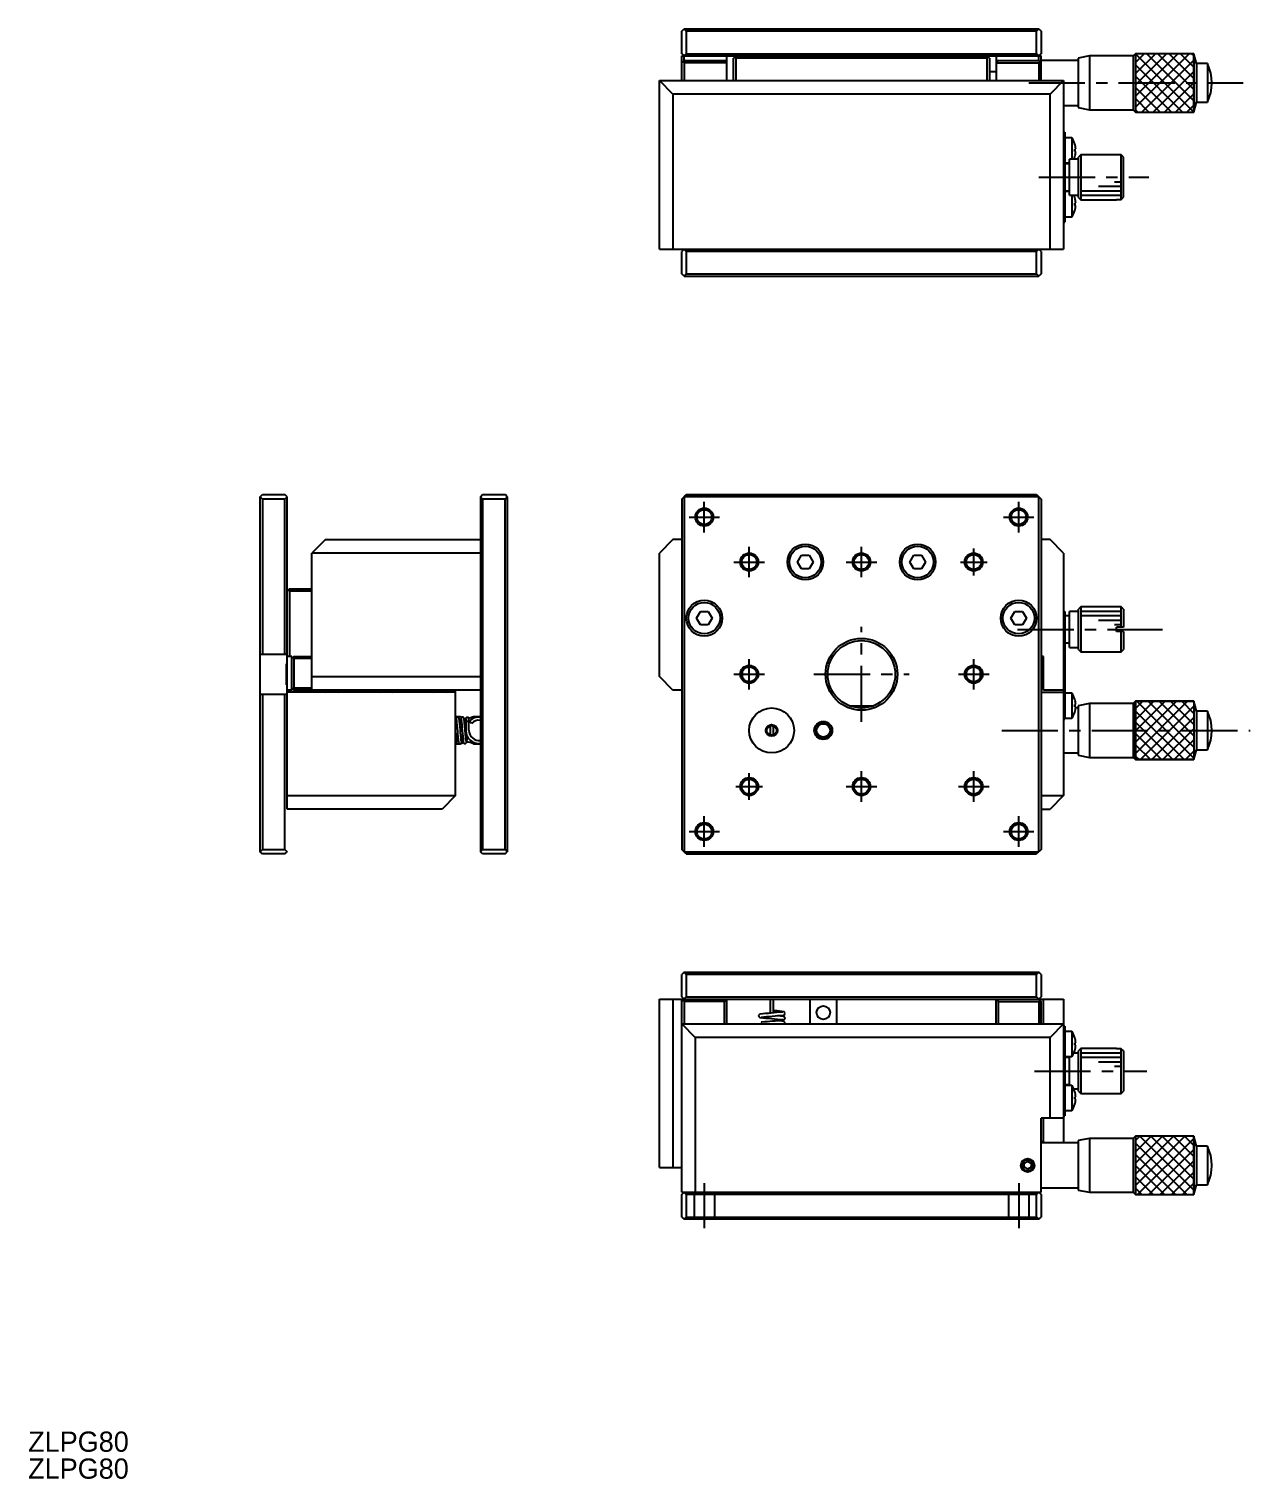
# Model space of a CAD drawing. Extents: x -129 to 392, y 31 to 354.
# Drawn here: x -129 to 142.9, y 31.1 to 353.9 of the extents above; entities that cross this region are included whole.
import ezdxf

# ---------------------------------------------------------------- set-up
doc = ezdxf.new("R2010")
doc.units = 0
doc.header["$LTSCALE"] = 10
doc.linetypes.add('CENTER', pattern=[2, 1.25, -0.25, 0.25, -0.25])
doc.linetypes.add('DASHED', pattern=[3.5, 2, -1.5])
doc.layers.get('0').update_dxf_attribs({"linetype": 'CONTINUOUS'})
doc.layers.add('CENTER', color=1, linetype='CENTER')
doc.styles.get("Standard").update_dxf_attribs({"font": 'FGP教科書体NT-M'})

msp = doc.modelspace()

# ---------------------------------------------------------------- linework, layer by layer
at = {"color": 7, "linetype": 'CONTINUOUS'}
for p, q in [((16.392567, 353.355861), (16.892567, 353.855861)), ((16.392567, 348.355861), (16.392567, 353.355861)), ((17.392567, 353.355861), (16.892567, 353.855861)), ((16.892567, 353.855861), (95.892567, 353.855861)), ((95.392567, 353.355861), (17.392567, 353.355861)), ((17.392567, 353.355861), (17.392567, 348.355861)), ((95.892567, 353.855861), (95.392567, 353.355861)), ((95.392567, 348.355861), (95.392567, 353.355861)), ((95.892567, 353.855861), (96.392567, 353.355861)), ((96.392567, 353.355861), (96.392567, 348.355861)), ((16.392567, 348.355861), (16.892567, 347.855861)), ((16.392567, 347.855861), (96.392567, 347.855861)), ((16.392567, 342.355861), (16.392567, 347.855861)), ((16.892567, 346.855861), (16.392567, 346.355861)), ((16.642567, 346.605861), (16.892567, 346.355861)), ((16.892567, 347.855861), (17.392567, 348.355861)), ((16.892567, 346.855861), (16.892567, 347.855861)), ((16.892567, 346.855861), (26.392567, 346.855861)), ((16.892567, 346.355861), (16.892567, 342.355861)), ((26.392567, 346.355861), (16.892567, 346.355861)), ((17.392567, 348.355861), (95.392567, 348.355861)), ((26.392567, 346.355861), (25.892567, 346.855861)), ((26.392567, 342.355861), (26.392567, 347.855861)), ((28.392567, 347.855861), (27.892567, 347.355861)), ((27.892567, 342.355861), (27.892567, 347.355861)), ((28.392567, 347.355861), (28.142567, 347.605861)), ((28.392567, 347.355861), (28.392567, 342.355861)), ((84.392567, 347.355861), (28.392567, 347.355861)), ((84.892567, 347.355861), (84.392567, 347.855861)), ((84.392567, 347.355861), (84.642567, 347.605861)), ((84.392567, 342.355861), (84.392567, 347.355861)), ((84.892567, 347.355861), (84.892567, 342.355861)), ((86.392567, 347.855861), (86.392567, 342.355861)), ((86.392567, 346.355861), (86.892567, 346.855861)), ((86.392567, 346.855861), (95.892567, 346.855861)), ((86.392567, 346.355861), (95.892567, 346.355861)), ((95.392567, 348.355861), (95.892567, 347.855861)), ((95.892567, 347.855861), (96.392567, 348.355861)), ((95.892567, 346.855861), (95.892567, 347.855861)), ((95.892567, 346.855861), (96.392567, 346.355861)), ((96.142567, 346.605861), (95.892567, 346.355861)), ((95.892567, 346.355861), (95.892567, 342.355861)), ((96.392567, 342.355861), (96.392567, 347.855861)), ((104.642567, 346.855861), (96.392567, 346.855861)), ((107.142566, 347.855857), (104.642567, 347.355858)), ((104.642567, 347.355858), (104.642567, 336.355864)), ((107.142566, 347.855857), (107.142566, 335.855865)), ((116.892571, 347.855857), (107.142566, 347.855857)), ((117.392573, 348.35586), (116.892571, 347.855857)), ((116.892571, 347.855857), (116.892571, 335.855865)), ((117.392573, 348.35586), (117.392573, 335.355862)), ((130.392574, 348.35586), (117.392573, 348.35586)), ((130.392574, 348.35586), (130.392574, 335.355862)), ((130.982062, 346.155861), (130.392574, 348.35586)), ((130.982062, 346.155861), (130.982062, 337.555861)), ((133.392573, 346.155861), (130.982062, 346.155861)), ((133.392573, 346.155861), (133.392573, 337.555861)), ((11.392567, 304.855861), (11.392567, 342.355861)), ((14.392567, 339.355861), (11.392567, 342.355861)), ((11.392567, 342.355861), (101.392567, 342.355861)), ((86.392567, 344.355857), (84.892567, 344.355857)), ((101.392567, 342.355861), (98.392567, 339.355861)), ((101.392567, 342.355861), (101.392567, 304.855861)), ((14.392567, 339.355861), (14.392567, 304.855861)), ((98.392567, 339.355861), (14.392567, 339.355861)), ((98.392567, 304.855861), (98.392567, 339.355861)), ((101.392567, 336.855861), (104.642567, 336.855861)), ((104.642567, 336.355864), (107.142566, 335.855865)), ((107.142566, 335.855865), (116.892571, 335.855865)), ((116.892571, 335.855865), (117.392573, 335.355862)), ((130.392574, 335.355862), (130.982062, 337.555861)), ((130.982062, 337.555861), (133.392573, 337.555861)), ((117.392573, 335.355862), (130.392574, 335.355862)), ((101.392567, 330.855861), (101.692567, 330.855861)), ((101.692567, 330.855861), (101.692567, 310.855861)), ((103.23503, 329.655861), (101.692567, 329.655861)), ((103.23503, 329.655861), (103.23503, 324.855861)), ((103.885772, 328.255), (103.89194, 328.258009)), ((103.885772, 327.115861), (104.079029, 327.115861)), ((103.885772, 326.595861), (103.885772, 327.115861)), ((104.079029, 326.595861), (103.885772, 326.595861)), ((101.692567, 324.055861), (102.692567, 324.055861)), ((102.692567, 323.855861), (101.692567, 323.855861)), ((102.692567, 316.855861), (102.692567, 324.855861)), ((104.692567, 324.855861), (102.692567, 324.855861)), ((103.89194, 325.453714), (103.885772, 325.456722)), ((105.192567, 325.855861), (104.692567, 325.355861)), ((104.692567, 316.355861), (104.692567, 325.355861)), ((105.192567, 325.855861), (105.192567, 315.855861)), ((113.192567, 325.855861), (105.192567, 325.855861)), ((113.192567, 325.830799), (113.192567, 325.855861)), ((114.192567, 325.830799), (113.192567, 325.830799)), ((114.692567, 325.327997), (114.192567, 325.830799)), ((114.192567, 315.880924), (114.192567, 325.830799)), ((114.692567, 316.383725), (114.692567, 325.327997)), ((101.692567, 317.855861), (102.692567, 317.855861)), ((102.692567, 317.655861), (101.692567, 317.655861)), ((102.692567, 316.855861), (104.692567, 316.855861)), ((103.23503, 316.855861), (103.23503, 312.055861)), ((104.692567, 316.355861), (105.192567, 315.855861)), ((114.192567, 315.880924), (114.692567, 316.383725)), ((103.885772, 316.255), (103.89194, 316.258009)), ((103.885772, 315.115861), (104.079029, 315.115861)), ((103.885772, 314.595861), (103.885772, 315.115861)), ((104.079029, 314.595861), (103.885772, 314.595861)), ((103.89194, 313.453714), (103.885772, 313.456722)), ((105.192567, 315.855861), (113.192567, 315.855861)), ((113.192567, 315.880924), (114.192567, 315.880924)), ((113.192567, 315.855861), (113.192567, 315.880924)), ((101.392567, 310.855861), (101.692567, 310.855861)), ((101.692567, 312.055861), (103.23503, 312.055861)), ((11.392567, 304.855861), (101.392567, 304.855861)), ((16.892567, 304.855861), (16.392567, 304.355861)), ((16.392567, 299.355861), (16.392567, 304.355861)), ((17.392567, 304.355861), (16.892567, 304.855861)), ((17.392567, 304.355861), (17.392567, 299.355861)), ((95.392567, 304.355861), (17.392567, 304.355861)), ((95.892567, 304.855861), (95.392567, 304.355861)), ((95.392567, 299.355861), (95.392567, 304.355861)), ((96.392567, 304.355861), (95.892567, 304.855861)), ((96.392567, 304.355861), (96.392567, 299.355861)), ((16.892567, 298.855861), (16.392567, 299.355861)), ((16.892567, 298.855861), (17.392567, 299.355861)), ((16.892567, 298.855861), (95.892567, 298.855861)), ((17.392567, 299.355861), (95.392567, 299.355861)), ((95.392567, 299.355861), (95.892567, 298.855861)), ((96.392567, 299.355861), (95.892567, 298.855861)), ((-77.461882, 249.702561), (-76.961882, 250.202561)), ((-76.961882, 249.202561), (-77.461882, 249.702561)), ((-77.461882, 170.702561), (-77.461882, 249.702561)), ((-76.961882, 250.202561), (-71.961882, 250.202561)), ((-71.961882, 249.202561), (-76.961882, 249.202561)), ((-76.961882, 249.202561), (-76.961882, 214.702561)), ((-71.461882, 249.702561), (-71.961882, 250.202561)), ((-71.461882, 249.702561), (-71.961882, 249.202561)), ((-71.961882, 214.702561), (-71.961882, 249.202561)), ((-71.461882, 180.202561), (-71.461882, 249.702561)), ((-28.461882, 249.702561), (-27.961882, 250.202561)), ((-28.461882, 249.702561), (-27.961882, 249.202561)), ((-28.461882, 249.702561), (-28.461882, 170.702561)), ((-27.961882, 250.202561), (-22.961882, 250.202561)), ((-27.961882, 249.202561), (-27.961882, 171.202561)), ((-22.961882, 249.202561), (-27.961882, 249.202561)), ((-22.461882, 249.702561), (-22.961882, 250.202561)), ((-22.961882, 249.202561), (-22.461882, 249.702561)), ((-22.961882, 171.202561), (-22.961882, 249.202561)), ((-22.461882, 249.702561), (-22.461882, 170.702561)), ((16.392567, 249.202561), (17.392567, 250.202561)), ((16.392567, 249.202561), (16.392567, 171.202561)), ((16.892567, 249.702561), (16.892567, 170.702561)), ((95.892567, 249.702561), (16.892567, 249.702561)), ((17.392567, 250.202561), (95.392567, 250.202561)), ((95.392567, 250.202561), (96.392567, 249.202561)), ((95.892567, 170.702561), (95.892567, 249.702561)), ((96.392567, 249.202561), (96.392567, 171.202561)), ((-62.961882, 240.202561), (-65.961882, 237.202561)), ((-62.961882, 240.202561), (-28.461882, 240.202561)), ((14.392567, 240.202561), (11.392567, 237.202561)), ((16.392567, 240.202561), (14.392567, 240.202561)), ((98.392567, 240.202561), (96.392567, 240.202561)), ((101.392567, 237.202561), (98.392567, 240.202561)), ((-28.461882, 237.202561), (-65.961882, 237.202561)), ((-65.961882, 206.702561), (-65.961882, 237.202561)), ((11.392567, 209.702561), (11.392567, 237.202561)), ((42.160516, 235.202561), (43.026542, 236.702561)), ((43.026542, 236.702561), (44.758593, 236.702561)), ((44.758593, 236.702561), (45.624618, 235.202561)), ((67.160516, 235.202561), (68.026542, 236.702561)), ((68.026542, 236.702561), (69.758593, 236.702561)), ((69.758593, 236.702561), (70.624618, 235.202561)), ((101.392567, 237.202561), (101.392567, 183.202561)), ((43.026542, 233.702561), (42.160516, 235.202561)), ((44.758593, 233.702561), (43.026542, 233.702561)), ((45.624618, 235.202561), (44.758593, 233.702561)), ((68.026542, 233.702561), (67.160516, 235.202561)), ((69.758593, 233.702561), (68.026542, 233.702561)), ((70.624618, 235.202561), (69.758593, 233.702561)), ((-70.961882, 229.202561), (-71.461882, 228.702561)), ((-70.961882, 229.202561), (-65.961882, 229.202561)), ((-71.211882, 228.952561), (-70.961882, 228.702561)), ((-70.961882, 228.702561), (-70.961882, 214.202561)), ((-65.961882, 228.702561), (-70.961882, 228.702561)), ((19.660516, 222.702561), (20.526542, 224.202561)), ((20.526542, 224.202561), (22.258593, 224.202561)), ((22.258593, 224.202561), (23.124618, 222.702561)), ((89.660516, 222.702561), (90.526542, 224.202561)), ((90.526542, 224.202561), (92.258593, 224.202561)), ((92.258593, 224.202561), (93.124618, 222.702561)), ((101.392567, 224.202561), (101.692567, 224.202561)), ((101.692567, 224.202561), (101.692567, 200.202561)), ((102.692567, 223.202561), (101.692567, 223.202561)), ((104.692567, 224.202561), (102.692567, 224.202561)), ((102.692567, 216.202561), (102.692567, 224.202561)), ((105.192567, 225.202561), (104.692567, 224.702561)), ((104.692567, 215.702561), (104.692567, 224.702561)), ((105.192567, 225.202561), (105.192567, 215.202561)), ((114.192567, 225.202561), (105.192567, 225.202561)), ((114.192567, 220.702561), (114.192567, 225.202561)), ((114.692567, 224.702561), (114.192567, 225.202561)), ((114.692567, 224.702561), (114.692567, 220.702561)), ((20.526542, 221.202561), (19.660516, 222.702561)), ((22.258593, 221.202561), (20.526542, 221.202561)), ((23.124618, 222.702561), (22.258593, 221.202561)), ((90.526542, 221.202561), (89.660516, 222.702561)), ((92.258593, 221.202561), (90.526542, 221.202561)), ((93.124618, 222.702561), (92.258593, 221.202561)), ((113.192567, 219.702561), (113.192567, 220.702561)), ((114.692567, 220.702561), (113.192567, 220.702561)), ((114.692567, 219.702561), (113.192567, 219.702561)), ((114.192567, 215.202561), (114.192567, 219.702561)), ((114.692567, 219.702561), (114.692567, 215.702561)), ((101.692567, 217.202561), (102.692567, 217.202561)), ((-77.461882, 214.702561), (-71.461882, 214.702561)), ((-70.461882, 214.202561), (-71.461882, 214.202561)), ((-69.961882, 214.202561), (-70.461882, 213.702561)), ((-70.461882, 206.702561), (-70.461882, 214.202561)), ((-70.211882, 213.952561), (-69.961882, 213.702561)), ((-69.961882, 214.202561), (-65.961882, 214.202561)), ((-69.961882, 213.702561), (-69.961882, 207.202561)), ((-65.961882, 213.702561), (-69.961882, 213.702561)), ((96.892567, 214.202561), (96.392567, 214.202561)), ((96.892567, 206.702561), (96.892567, 214.202561)), ((102.692567, 216.202561), (104.692567, 216.202561)), ((104.692567, 215.702561), (105.192567, 215.202561)), ((105.192567, 215.202561), (114.192567, 215.202561)), ((114.192567, 215.202561), (114.692567, 215.702561)), ((-71.461882, 212.552561), (-71.661882, 212.552561)), ((-71.661882, 207.852561), (-71.661882, 212.552561)), ((29.892567, 209.515174), (29.892567, 210.889947)), ((82.892567, 209.515174), (82.892567, 210.889947)), ((96.892567, 211.702561), (96.392567, 211.202561)), ((-71.661882, 207.852561), (-71.461882, 207.852561)), ((-70.461882, 206.702561), (-71.461882, 206.702561)), ((-70.961882, 206.702561), (-70.961882, 206.202561)), ((-70.461882, 207.202561), (-69.961882, 206.702561)), ((-69.961882, 207.202561), (-70.211882, 206.952561)), ((-69.961882, 207.202561), (-65.961882, 207.202561)), ((-28.461882, 206.702561), (-69.961882, 206.702561)), ((-65.961882, 209.702561), (-28.461882, 209.702561)), ((-64.961882, 206.702561), (-64.961882, 206.402561)), ((-33.961882, 183.202561), (-33.961882, 206.702561)), ((14.392567, 206.702561), (11.392567, 209.702561)), ((16.392567, 206.702561), (14.392567, 206.702561)), ((96.392567, 209.202561), (96.892567, 208.702561)), ((101.392567, 206.702561), (96.892567, 206.702561)), ((-71.461882, 205.702561), (-77.461882, 205.702561)), ((-76.961882, 205.702561), (-76.961882, 171.202561)), ((-71.961882, 171.202561), (-71.961882, 205.702561)), ((-33.961882, 206.202561), (-71.461882, 206.202561)), ((-64.961882, 206.402561), (-63.421474, 206.402561)), ((-62.861021, 206.209356), (-62.86403, 206.203188)), ((-61.201882, 206.209356), (-61.721882, 206.209356)), ((-60.059734, 206.203188), (-60.062743, 206.209356)), ((-59.50229, 206.402561), (-51.421474, 206.402561)), ((-50.861021, 206.209356), (-50.86403, 206.203188)), ((-49.201882, 206.209356), (-49.721882, 206.209356)), ((-48.059734, 206.203188), (-48.062743, 206.209356)), ((-47.50229, 206.402561), (-39.421474, 206.402561)), ((-38.861021, 206.209356), (-38.86403, 206.203188)), ((-37.201882, 206.209356), (-37.721882, 206.209356)), ((-36.059734, 206.203188), (-36.062743, 206.209356)), ((-35.50229, 206.402561), (-33.961882, 206.402561)), ((-34.461882, 206.202561), (-34.461882, 206.402561)), ((96.392567, 206.202561), (101.392567, 206.202561)), ((103.23503, 206.002561), (101.692567, 206.002561)), ((103.23503, 206.002561), (103.23503, 200.402561)), ((103.885772, 204.6017), (103.89194, 204.604708)), ((103.885772, 203.462561), (104.079029, 203.462561)), ((103.885772, 202.942561), (103.885772, 203.462561)), ((107.142566, 203.702557), (104.642567, 203.202558)), ((107.142566, 203.702557), (107.142566, 191.702565)), ((116.892571, 203.702557), (107.142566, 203.702557)), ((117.392573, 204.20256), (116.892571, 203.702557)), ((116.892571, 203.702557), (116.892571, 191.702565)), ((117.392573, 204.20256), (117.392573, 191.202562)), ((130.392574, 204.20256), (117.392573, 204.20256)), ((130.392574, 204.20256), (130.392574, 191.202562)), ((130.982062, 202.002561), (130.392574, 204.20256)), ((-32.961882, 200.702561), (-33.961882, 200.702561)), ((-33.808591, 200.517628), (-33.868732, 200.415008)), ((-33.723236, 200.600161), (-33.808591, 200.517628)), ((-33.623468, 200.653944), (-33.723236, 200.600161)), ((-33.509046, 200.67449), (-33.623468, 200.653944)), ((-33.401411, 200.65225), (-33.509046, 200.67449)), ((-33.30203, 200.592134), (-33.401411, 200.65225)), ((-33.224355, 200.508433), (-33.30203, 200.592134)), ((-33.164837, 200.396264), (-33.224355, 200.508433)), ((-32.786963, 200.351919), (-32.979348, 198.898723)), ((-32.662729, 200.564733), (-32.961882, 200.702561)), ((-32.763765, 200.347955), (-32.76487, 200.328896)), ((-32.76487, 200.328896), (-32.73497, 200.225183)), ((-32.761575, 200.366574), (-32.763765, 200.347955)), ((-32.758382, 200.384725), (-32.761575, 200.366574)), ((-32.754267, 200.402385), (-32.758382, 200.384725)), ((-32.749304, 200.419532), (-32.754267, 200.402385)), ((-32.743565, 200.436147), (-32.749304, 200.419532)), ((-32.735749, 200.45536), (-32.743565, 200.436147)), ((-32.727026, 200.473759), (-32.735749, 200.45536)), ((-32.717501, 200.491324), (-32.727026, 200.473759)), ((-32.707273, 200.508042), (-32.717501, 200.491324)), ((-32.696433, 200.523902), (-32.707273, 200.508042)), ((-32.683908, 200.540348), (-32.696433, 200.523902)), ((-32.670856, 200.555746), (-32.683908, 200.540348)), ((-32.657377, 200.570096), (-32.670856, 200.555746)), ((-32.643564, 200.583405), (-32.657377, 200.570096)), ((-32.629243, 200.595899), (-32.643564, 200.583405)), ((-32.614745, 200.607341), (-32.629243, 200.595899)), ((-32.600146, 200.617754), (-32.614745, 200.607341)), ((-32.585514, 200.62716), (-32.600146, 200.617754)), ((-32.570911, 200.635587), (-32.585514, 200.62716)), ((-32.557944, 200.642308), (-32.570911, 200.635587)), ((-32.545081, 200.648297), (-32.557944, 200.642308)), ((-32.532356, 200.653578), (-32.545081, 200.648297)), ((-32.519798, 200.658179), (-32.532356, 200.653578)), ((-32.507433, 200.662125), (-32.519798, 200.658179)), ((-32.497295, 200.664936), (-32.507433, 200.662125)), ((-32.487321, 200.667329), (-32.497295, 200.664936)), ((-32.477521, 200.669323), (-32.487321, 200.667329)), ((-32.467905, 200.670935), (-32.477521, 200.669323)), ((-32.458483, 200.672183), (-32.467905, 200.670935)), ((-32.449262, 200.673086), (-32.458483, 200.672183)), ((-32.442482, 200.673547), (-32.449262, 200.673086)), ((-32.435821, 200.673832), (-32.442482, 200.673547)), ((-32.429282, 200.673948), (-32.435821, 200.673832)), ((-32.422867, 200.673903), (-32.429282, 200.673948)), ((-32.416577, 200.673705), (-32.422867, 200.673903)), ((-32.410414, 200.673361), (-32.416577, 200.673705)), ((-32.404379, 200.67288), (-32.410414, 200.673361)), ((-32.398473, 200.67227), (-32.404379, 200.67288)), ((-32.393383, 200.671635), (-32.398473, 200.67227)), ((-32.388394, 200.670916), (-32.393383, 200.671635)), ((-32.383505, 200.670119), (-32.388394, 200.670916)), ((-32.378717, 200.669249), (-32.383505, 200.670119)), ((-32.373946, 200.668297), (-32.378717, 200.669249)), ((-32.369279, 200.667282), (-32.373946, 200.668297)), ((-32.364717, 200.666212), (-32.369279, 200.667282)), ((-32.36026, 200.665091), (-32.364717, 200.666212)), ((-32.355906, 200.663925), (-32.36026, 200.665091)), ((-32.350362, 200.662338), (-32.355906, 200.663925)), ((-32.344994, 200.660694), (-32.350362, 200.662338)), ((-32.339803, 200.659003), (-32.344994, 200.660694)), ((-32.334787, 200.657275), (-32.339803, 200.659003)), ((-32.329943, 200.655518), (-32.334787, 200.657275)), ((-32.325085, 200.653669), (-32.329943, 200.655518)), ((-32.31207, 200.648281), (-32.325085, 200.653669)), ((-32.29817, 200.641819), (-32.31207, 200.648281)), ((-32.283451, 200.63416), (-32.29817, 200.641819)), ((-32.271684, 200.627413), (-32.283451, 200.63416)), ((-32.259526, 200.619839), (-32.271684, 200.627413)), ((-32.247026, 200.611385), (-32.259526, 200.619839)), ((-32.234237, 200.602001), (-32.247026, 200.611385)), ((-32.221221, 200.591639), (-32.234237, 200.602001)), ((-32.208045, 200.580256), (-32.221221, 200.591639)), ((-32.194788, 200.567813), (-32.208045, 200.580256)), ((-32.183187, 200.556029), (-32.194788, 200.567813)), ((-32.171651, 200.543386), (-32.183187, 200.556029)), ((-32.160249, 200.529872), (-32.171651, 200.543386)), ((-32.149057, 200.515473), (-32.160249, 200.529872)), ((-32.138156, 200.500184), (-32.149057, 200.515473)), ((-32.127635, 200.484004), (-32.138156, 200.500184)), ((-32.11759, 200.466938), (-32.127635, 200.484004)), ((-32.108127, 200.448997), (-32.11759, 200.466938)), ((-32.101049, 200.434024), (-32.108127, 200.448997)), ((-32.094477, 200.418515), (-32.101049, 200.434024)), ((-32.088475, 200.402484), (-32.094477, 200.418515)), ((-32.083112, 200.385949), (-32.088475, 200.402484)), ((-32.078462, 200.368933), (-32.083112, 200.385949)), ((-31.743665, 200.315873), (-32.079732, 200.373092)), ((-32.075188, 200.354404), (-32.078462, 200.368933)), ((-32.072509, 200.339575), (-32.075188, 200.354404)), ((-32.070475, 200.324465), (-32.072509, 200.339575)), ((-32.069137, 200.309095), (-32.070475, 200.324465)), ((-32.06855, 200.293487), (-32.069137, 200.309095)), ((-32.068769, 200.277666), (-32.06855, 200.293487)), ((-31.626609, 195.352236), (-32.068769, 200.277666)), ((-31.738302, 200.336574), (-31.900047, 198.880923)), ((-31.697526, 200.439668), (-31.737637, 200.343884)), ((-31.737622, 200.343941), (-31.719584, 200.118109)), ((-31.725101, 200.171762), (-31.709106, 199.795875)), ((-31.632979, 200.520113), (-31.697526, 200.439668)), ((-31.537179, 200.583848), (-31.632979, 200.520113)), ((-31.438503, 200.611971), (-31.537179, 200.583848)), ((-31.332857, 200.609965), (-31.438503, 200.611971)), ((-31.229499, 200.57516), (-31.332857, 200.609965)), ((-31.138024, 200.506763), (-31.229499, 200.57516)), ((-31.078861, 200.425018), (-31.138024, 200.506763)), ((-31.041263, 200.321035), (-31.078861, 200.425018)), ((-29.961882, 200.702561), (-31.044295, 200.333982)), ((-28.461882, 200.702561), (-29.962193, 200.702561)), ((53.699985, 203.202561), (59.08515, 203.202561)), ((101.392567, 200.202561), (101.692567, 200.202561)), ((101.692567, 200.402561), (103.23503, 200.402561)), ((104.079029, 202.942561), (103.885772, 202.942561)), ((103.89194, 201.800413), (103.885772, 201.803422)), ((104.642567, 202.702561), (104.060706, 202.702561)), ((104.642567, 203.202558), (104.642567, 192.202564)), ((130.982062, 202.002561), (130.982062, 193.402561)), ((133.392573, 202.002561), (130.982062, 202.002561)), ((133.392573, 202.002561), (133.392573, 193.402561)), ((-33.807257, 195.392961), (-33.961872, 197.452397)), ((-31.709059, 199.795875), (-31.709059, 197.725071)), ((-31.709059, 199.765126), (-31.335576, 199.765015)), ((-31.009059, 197.725071), (-31.009059, 199.764905)), ((-30.40329, 199.260977), (-30.914828, 199.738814)), ((36.072785, 198.728989), (36.072785, 196.676193)), ((36.772785, 196.696997), (36.772785, 198.708144)), ((-33.961882, 194.702561), (-32.961882, 194.702561)), ((-33.961851, 194.790389), (-33.863865, 194.840932)), ((-33.863865, 194.840932), (-33.786808, 194.912216)), ((-33.786808, 194.912216), (-33.719174, 195.021447)), ((-33.323649, 195.033849), (-33.274149, 194.941237)), ((-33.274149, 194.941237), (-33.198178, 194.861597)), ((-33.198178, 194.861597), (-33.107952, 194.806149)), ((-33.107952, 194.806149), (-33.000684, 194.777042)), ((-33.000684, 194.777042), (-32.886122, 194.789074)), ((-32.961882, 194.702561), (-32.229777, 194.99338)), ((-32.886122, 194.789074), (-32.786499, 194.839118)), ((-32.786499, 194.839118), (-32.70876, 194.909974)), ((-32.70876, 194.909974), (-32.647814, 195.000286)), ((-32.647814, 195.000286), (-32.610775, 195.094443)), ((-32.262574, 195.067933), (-32.216629, 194.970954)), ((-32.216629, 194.970954), (-32.151701, 194.890922)), ((-32.151701, 194.890922), (-32.068342, 194.827018)), ((-32.068342, 194.827018), (-31.96637, 194.784901)), ((-31.96637, 194.784901), (-31.852735, 194.778492)), ((-31.852735, 194.778492), (-31.754841, 194.810014)), ((-31.754841, 194.810014), (-31.668164, 194.869855)), ((-31.668164, 194.869855), (-31.592922, 194.957868)), ((-31.592922, 194.957868), (-31.54546, 195.050528)), ((-29.961882, 194.702561), (-29.963537, 194.703388)), ((-29.962193, 194.702561), (-28.461882, 194.702561)), ((101.392567, 192.702561), (104.642567, 192.702561)), ((104.642567, 192.202564), (107.142566, 191.702565)), ((107.142566, 191.702565), (116.892571, 191.702565)), ((116.892571, 191.702565), (117.392573, 191.202562)), ((117.392573, 191.202562), (130.392574, 191.202562)), ((130.392574, 191.202562), (130.982062, 193.402561)), ((130.982062, 193.402561), (133.392573, 193.402561)), ((-71.461882, 183.202561), (-33.961882, 183.202561)), ((-33.961882, 183.202561), (-36.961882, 180.202561)), ((96.392567, 183.202561), (101.392567, 183.202561)), ((101.392567, 183.202561), (98.392567, 180.202561)), ((-36.961882, 180.202561), (-71.461882, 180.202561)), ((96.392567, 180.202561), (98.392567, 180.202561)), ((-77.461882, 170.702561), (-76.961882, 171.202561)), ((-76.961882, 171.202561), (-71.961882, 171.202561)), ((-71.961882, 171.202561), (-71.461882, 170.702561)), ((-27.961882, 171.202561), (-28.461882, 170.702561)), ((-27.961882, 171.202561), (-22.961882, 171.202561)), ((-22.461882, 170.702561), (-22.961882, 171.202561)), ((17.392567, 170.202561), (16.392567, 171.202561)), ((96.392567, 171.202561), (95.392567, 170.202561)), ((-76.961882, 170.202561), (-77.461882, 170.702561)), ((-71.961882, 170.202561), (-76.961882, 170.202561)), ((-71.961882, 170.202561), (-71.461882, 170.702561)), ((-27.961882, 170.202561), (-28.461882, 170.702561)), ((-22.961882, 170.202561), (-27.961882, 170.202561)), ((-22.961882, 170.202561), (-22.461882, 170.702561)), ((16.892567, 170.702561), (95.892567, 170.702561)), ((17.392567, 170.202561), (95.392567, 170.202561)), ((16.892567, 143.886433), (16.392567, 143.386433)), ((16.392567, 138.386433), (16.392567, 143.386433)), ((17.392567, 143.386433), (16.892567, 143.886433)), ((16.892567, 143.886433), (95.892567, 143.886433)), ((17.392567, 143.386433), (17.392567, 138.386433)), ((95.392567, 143.386433), (17.392567, 143.386433)), ((95.892567, 143.886433), (95.392567, 143.386433)), ((95.392567, 138.386433), (95.392567, 143.386433)), ((96.392567, 143.386433), (95.892567, 143.886433)), ((96.392567, 143.386433), (96.392567, 138.386433)), ((11.392567, 100.386433), (11.392567, 137.886433)), ((11.392567, 137.886433), (101.392567, 137.886433)), ((14.392567, 137.886433), (14.392567, 100.386433)), ((16.892567, 137.886433), (16.392567, 138.386433)), ((16.392567, 137.386433), (17.392567, 138.386433)), ((16.392567, 94.886433), (16.392567, 137.886433)), ((16.892567, 137.386433), (16.642567, 137.636433)), ((16.892567, 137.386433), (16.892567, 132.386433)), ((25.892567, 137.386433), (16.892567, 137.386433)), ((17.392567, 138.386433), (95.392567, 138.386433)), ((26.392567, 137.386433), (25.892567, 137.886433)), ((25.892567, 137.386433), (26.142567, 137.636433)), ((25.892567, 132.386433), (25.892567, 137.386433)), ((26.392567, 132.386433), (26.392567, 137.886433)), ((36.072785, 137.886433), (36.072785, 134.989256)), ((36.772785, 134.989256), (36.772785, 137.886433)), ((44.892567, 137.886433), (44.892567, 132.386433)), ((50.892567, 132.386433), (50.892567, 137.886433)), ((86.392567, 132.386433), (86.392567, 137.886433)), ((86.392567, 137.386433), (86.892567, 137.886433)), ((86.892567, 137.386433), (86.642567, 137.636433)), ((86.892567, 132.386433), (86.892567, 137.386433)), ((86.892567, 137.386433), (95.892567, 137.386433)), ((95.392567, 138.386433), (96.392567, 137.386433)), ((96.392567, 138.386433), (95.892567, 137.886433)), ((95.892567, 137.386433), (96.142567, 137.636433)), ((95.892567, 137.386433), (95.892567, 132.386433)), ((96.392567, 132.386433), (96.392567, 137.386433)), ((96.892567, 132.386433), (96.892567, 137.886433)), ((101.392567, 137.886433), (101.392567, 105.886433)), ((16.392567, 132.386433), (19.392567, 129.386433)), ((16.392567, 132.386433), (101.392567, 132.386433)), ((33.478854, 134.242346), (33.476854, 134.13891)), ((33.476854, 134.13891), (33.514106, 134.02848)), ((33.518065, 134.342821), (33.478854, 134.242346)), ((33.514106, 134.02848), (33.574573, 133.941292)), ((33.582819, 134.426276), (33.518065, 134.342821)), ((33.574573, 133.941292), (33.655864, 133.86987)), ((33.663963, 134.490088), (33.582819, 134.426276)), ((33.655864, 133.86987), (33.763254, 133.816564)), ((33.759893, 134.534999), (33.663963, 134.490088)), ((33.874332, 132.39162), (33.805334, 132.386465)), ((34.064853, 132.841157), (34.178244, 132.839801)), ((37.06335, 135.297279), (36.772757, 135.31681)), ((36.954011, 134.83527), (36.957105, 134.953418)), ((36.957105, 134.953418), (36.959203, 134.980811)), ((36.959203, 134.980811), (36.961799, 135.008003)), ((36.961799, 135.008003), (36.964876, 135.034825)), ((37.064885, 135.295462), (36.964323, 134.835926)), ((36.964876, 135.034825), (36.968416, 135.061111)), ((36.968416, 135.061111), (36.972396, 135.0867)), ((36.972396, 135.0867), (36.976792, 135.111434)), ((36.976792, 135.111434), (36.981577, 135.135159)), ((36.981577, 135.135159), (36.986721, 135.15773)), ((36.986721, 135.15773), (36.992193, 135.179008)), ((36.992193, 135.179008), (36.997959, 135.19886)), ((36.997959, 135.19886), (37.003983, 135.217165)), ((37.003983, 135.217165), (37.010228, 135.23381)), ((37.010228, 135.23381), (37.016656, 135.248691)), ((37.016656, 135.248691), (37.023226, 135.261718)), ((37.023226, 135.261718), (37.029899, 135.272809)), ((37.029899, 135.272809), (37.036633, 135.281896)), ((37.036633, 135.281896), (37.043387, 135.288924)), ((37.043387, 135.288924), (37.050119, 135.293848)), ((37.050119, 135.293848), (37.056787, 135.296639)), ((37.056787, 135.296639), (37.06335, 135.297279)), ((38.993969, 133.990296), (37.587864, 134.178408)), ((38.969287, 133.247316), (39.051409, 133.291437)), ((38.972515, 133.331288), (39.051174, 133.292994)), ((39.007086, 133.989894), (38.994004, 133.989096)), ((39.004242, 134.333572), (39.127465, 134.37513)), ((39.020074, 133.990056), (39.007086, 133.989894)), ((39.032949, 133.989614), (39.020074, 133.990056)), ((39.045695, 133.9886), (39.032949, 133.989614)), ((39.058295, 133.987045), (39.045695, 133.9886)), ((39.051174, 133.292994), (39.06611, 133.294251)), ((39.070736, 133.984979), (39.058295, 133.987045)), ((39.194433, 132.862162), (39.065646, 132.924113)), ((39.06611, 133.294251), (39.080723, 133.296296)), ((39.083003, 133.982432), (39.070736, 133.984979)), ((39.080723, 133.296296), (39.094997, 133.299071)), ((39.095083, 133.97943), (39.083003, 133.982432)), ((39.094997, 133.299071), (39.108918, 133.302518)), ((39.110878, 133.974767), (39.095083, 133.97943)), ((39.108918, 133.302518), (39.122473, 133.306583)), ((39.126292, 133.969407), (39.110878, 133.974767)), ((39.122473, 133.306583), (39.135652, 133.311213)), ((39.141304, 133.963407), (39.126292, 133.969407)), ((39.127465, 134.37513), (39.213737, 134.427712)), ((39.135652, 133.311213), (39.150959, 133.317448)), ((39.15589, 133.956825), (39.141304, 133.963407)), ((39.246533, 134.980948), (39.143255, 135.046135)), ((39.150959, 133.317448), (39.165699, 133.324346)), ((39.170033, 133.949713), (39.15589, 133.956825)), ((39.165699, 133.324346), (39.179863, 133.331831)), ((39.183716, 133.942121), (39.170033, 133.949713)), ((39.179863, 133.331831), (39.193443, 133.339831)), ((39.19951, 133.932447), (39.183716, 133.942121)), ((39.193443, 133.339831), (39.206437, 133.34828)), ((39.27596, 132.792359), (39.194433, 132.862162)), ((39.214603, 133.922232), (39.19951, 133.932447)), ((39.206437, 133.34828), (39.220291, 133.358198)), ((39.213737, 134.427712), (39.288968, 134.502965)), ((39.228977, 133.911549), (39.214603, 133.922232)), ((39.220291, 133.358198), (39.233408, 133.368517)), ((39.242623, 133.900468), (39.228977, 133.911549)), ((39.233408, 133.368517), (39.245793, 133.37916)), ((39.255531, 133.889054), (39.242623, 133.900468)), ((39.245793, 133.37916), (39.257452, 133.390057)), ((39.313173, 134.905513), (39.246533, 134.980948)), ((39.267699, 133.877369), (39.255531, 133.889054)), ((39.257452, 133.390057), (39.268396, 133.401143)), ((39.279124, 133.865467), (39.267699, 133.877369)), ((39.268396, 133.401143), (39.278463, 133.412156)), ((39.338176, 132.703026), (39.27596, 132.792359)), ((39.278463, 133.412156), (39.287867, 133.42324)), ((39.289809, 133.853404), (39.279124, 133.865467)), ((39.287867, 133.42324), (39.296625, 133.434347)), ((39.288968, 134.502965), (39.347937, 134.60437)), ((39.29976, 133.841227), (39.289809, 133.853404)), ((39.296625, 133.434347), (39.304756, 133.445433)), ((39.308985, 133.828982), (39.29976, 133.841227)), ((39.304756, 133.445433), (39.31162, 133.455459)), ((39.317494, 133.816712), (39.308985, 133.828982)), ((39.31162, 133.455459), (39.317998, 133.465407)), ((39.359908, 134.809307), (39.313173, 134.905513)), ((39.3253, 133.804455), (39.317494, 133.816712)), ((39.317998, 133.465407), (39.323906, 133.475252)), ((39.318952, 132.386301), (39.362286, 132.488204)), ((39.323906, 133.475252), (39.329362, 133.48497)), ((39.33242, 133.792247), (39.3253, 133.804455)), ((39.329362, 133.48497), (39.334383, 133.49454)), ((39.33887, 133.780122), (39.33242, 133.792247)), ((39.334383, 133.49454), (39.338249, 133.502389)), ((39.369983, 132.602536), (39.338176, 132.703026)), ((39.338249, 133.502389), (39.341837, 133.510112)), ((39.344669, 133.768109), (39.33887, 133.780122)), ((39.341837, 133.510112), (39.345158, 133.5177)), ((39.349839, 133.756236), (39.344669, 133.768109)), ((39.345158, 133.5177), (39.348223, 133.525144)), ((39.347937, 134.60437), (39.371719, 134.704754)), ((39.348223, 133.525144), (39.351043, 133.532437)), ((39.354402, 133.744528), (39.349839, 133.756236)), ((39.351043, 133.532437), (39.35363, 133.539572)), ((39.35363, 133.539572), (39.357552, 133.551417)), ((39.358381, 133.733009), (39.354402, 133.744528)), ((39.357552, 133.551417), (39.360876, 133.562752)), ((39.361803, 133.721698), (39.358381, 133.733009)), ((39.371719, 134.704754), (39.359908, 134.809307)), ((39.360876, 133.562752), (39.363656, 133.573553)), ((39.364692, 133.710614), (39.361803, 133.721698)), ((39.362286, 132.488204), (39.369983, 132.602536)), ((39.363656, 133.573553), (39.365946, 133.583802)), ((39.367075, 133.699774), (39.364692, 133.710614)), ((39.365946, 133.583802), (39.367829, 133.593655)), ((39.368982, 133.689192), (39.367075, 133.699774)), ((39.367829, 133.593655), (39.369472, 133.604048)), ((39.370439, 133.678882), (39.368982, 133.689192)), ((39.369472, 133.604048), (39.370833, 133.615124)), ((39.371475, 133.668854), (39.370439, 133.678882)), ((39.370833, 133.615124), (39.371575, 133.623278)), ((39.372122, 133.659119), (39.371475, 133.668854)), ((39.371575, 133.623278), (39.372108, 133.63176)), ((39.372108, 133.63176), (39.3724, 133.640565)), ((39.372417, 133.649687), (39.372122, 133.659119)), ((39.3724, 133.640565), (39.372417, 133.649687)), ((101.392567, 132.386433), (98.392567, 129.386433)), ((19.392567, 129.386433), (19.392567, 94.886433)), ((98.392567, 129.386433), (19.392567, 129.386433)), ((98.392567, 111.386433), (98.392567, 129.386433)), ((101.392567, 131.886433), (101.692567, 131.886433)), ((101.692567, 131.886433), (101.692567, 111.886433)), ((103.23503, 130.686433), (101.692567, 130.686433)), ((103.23503, 130.686433), (103.23503, 125.086433)), ((103.885772, 129.285572), (103.89194, 129.288581)), ((103.885772, 128.146433), (104.079029, 128.146433)), ((103.885772, 127.626433), (103.885772, 128.146433)), ((104.079029, 127.626433), (103.885772, 127.626433)), ((103.89194, 126.484285), (103.885772, 126.487294)), ((105.192567, 126.886433), (104.692567, 126.386433)), ((104.692567, 117.386433), (104.692567, 126.386433)), ((105.192567, 126.886433), (105.192567, 116.886433)), ((113.192567, 126.886433), (105.192567, 126.886433)), ((113.192567, 126.86137), (113.192567, 126.886433)), ((114.192567, 126.86137), (113.192567, 126.86137)), ((114.192567, 116.911496), (114.192567, 126.86137)), ((114.692567, 126.358569), (114.192567, 126.86137)), ((114.692567, 126.358569), (114.692567, 117.414297)), ((101.692567, 125.086433), (103.23503, 125.086433)), ((102.692567, 124.886433), (101.692567, 124.886433)), ((102.692567, 118.686433), (102.692567, 125.086433)), ((104.692567, 125.886433), (103.675143, 125.886433)), ((101.692567, 118.886433), (102.692567, 118.886433)), ((103.23503, 118.686433), (101.692567, 118.686433)), ((103.23503, 118.686433), (103.23503, 113.086433)), ((103.675143, 117.886433), (104.692567, 117.886433)), ((103.885772, 117.285572), (103.89194, 117.288581)), ((104.692567, 117.386433), (105.192567, 116.886433)), ((105.192567, 116.886433), (113.192567, 116.886433)), ((113.192567, 116.886433), (113.192567, 116.911496)), ((113.192567, 116.911496), (114.192567, 116.911496)), ((114.192567, 116.911496), (114.692567, 117.414297)), ((101.692567, 113.086433), (103.23503, 113.086433)), ((103.885772, 116.146433), (104.079029, 116.146433)), ((103.885772, 115.626433), (103.885772, 116.146433)), ((104.079029, 115.626433), (103.885772, 115.626433)), ((103.89194, 114.484285), (103.885772, 114.487294)), ((96.392567, 94.886433), (96.392567, 111.386433)), ((101.392567, 111.386433), (96.392567, 111.386433)), ((96.892567, 105.886433), (96.892567, 111.386433)), ((101.392567, 111.886433), (101.692567, 111.886433)), ((107.142566, 106.886429), (104.642567, 106.38643)), ((107.142566, 106.886429), (107.142566, 94.886437)), ((116.892571, 106.886429), (107.142566, 106.886429)), ((117.392573, 107.386432), (116.892571, 106.886429)), ((116.892571, 106.886429), (116.892571, 94.886437)), ((117.392573, 107.386432), (117.392573, 94.386434)), ((130.392574, 107.386432), (117.392573, 107.386432)), ((130.392574, 107.386432), (130.392574, 94.386434)), ((130.982062, 105.186433), (130.392574, 107.386432)), ((96.892567, 106.386433), (96.392567, 105.886433)), ((104.642567, 105.886433), (96.392567, 105.886433)), ((104.642567, 106.38643), (104.642567, 95.386436)), ((130.982062, 105.186433), (130.982062, 96.586433)), ((133.392573, 105.186433), (130.982062, 105.186433)), ((133.392573, 105.186433), (133.392573, 96.586433)), ((11.392567, 100.386433), (16.392567, 100.386433)), ((93.392567, 101.752459), (92.642567, 101.319446)), ((92.642567, 100.45342), (92.642567, 101.319446)), ((93.392567, 100.020408), (92.642567, 100.45342)), ((94.142567, 101.319446), (93.392567, 101.752459)), ((94.142567, 100.45342), (93.392567, 100.020408)), ((94.142567, 101.319446), (94.142567, 100.45342)), ((16.392567, 94.386433), (16.892567, 94.886433)), ((16.392567, 94.886433), (96.392567, 94.886433)), ((16.392567, 89.386433), (16.392567, 94.386433)), ((17.392567, 94.386433), (16.892567, 94.886433)), ((17.392567, 94.386433), (17.392567, 89.386433)), ((95.392567, 94.386433), (17.392567, 94.386433)), ((95.892567, 94.886433), (95.392567, 94.386433)), ((95.392567, 89.386433), (95.392567, 94.386433)), ((95.892567, 94.886433), (96.392567, 94.386433)), ((96.392567, 95.886433), (104.642567, 95.886433)), ((96.392567, 94.386433), (96.392567, 89.386433)), ((104.642567, 95.386436), (107.142566, 94.886437)), ((107.142566, 94.886437), (116.892571, 94.886437)), ((116.892571, 94.886437), (117.392573, 94.386434)), ((117.392573, 94.386434), (130.392574, 94.386434)), ((130.392574, 94.386434), (130.982062, 96.586433)), ((130.982062, 96.586433), (133.392573, 96.586433)), ((16.392567, 89.386433), (16.892567, 88.886433)), ((16.892567, 88.886433), (17.392567, 89.386433)), ((95.892567, 88.886433), (16.892567, 88.886433)), ((17.392567, 89.386433), (95.392567, 89.386433)), ((95.392567, 89.386433), (95.892567, 88.886433)), ((95.892567, 88.886433), (96.392567, 89.386433))]:
    msp.add_line(p, q, dxfattribs=at)
at = {"color": 3, "linetype": 'CONTINUOUS'}
for p, q in [((117.392573, 346.429283), (119.319151, 348.35586)), ((117.392573, 343.929283), (121.819151, 348.35586)), ((117.392573, 341.429283), (124.319151, 348.35586)), ((117.392573, 338.929283), (126.819151, 348.35586)), ((117.392573, 336.429283), (129.319151, 348.35586)), ((117.392573, 345.858995), (127.895706, 335.355862)), ((117.395708, 348.35586), (130.392574, 335.358994)), ((118.819153, 335.355862), (130.392574, 346.929284)), ((119.895708, 348.35586), (130.392574, 337.858994)), ((122.395708, 348.35586), (130.392574, 340.358994)), ((124.895708, 348.35586), (130.392574, 342.858994)), ((127.395708, 348.35586), (130.392574, 345.358994)), ((129.895708, 348.35586), (130.392574, 347.858994)), ((117.392573, 343.358995), (125.395706, 335.355862)), ((121.319153, 335.355862), (130.392574, 344.429284)), ((117.392573, 340.858995), (122.895706, 335.355862)), ((123.819153, 335.355862), (130.392574, 341.929284)), ((126.319153, 335.355862), (130.392574, 339.429284)), ((117.392573, 338.358995), (120.395706, 335.355862)), ((117.392573, 335.858995), (117.895706, 335.355862)), ((128.819153, 335.355862), (130.392574, 336.929284)), ((112.692567, 319.855861), (114.192567, 319.855861)), ((105.192567, 317.855861), (114.192567, 317.855861)), ((105.192567, 316.855861), (114.192567, 316.855861)), ((109.192567, 318.855861), (114.192567, 318.855861)), ((114.192567, 224.202561), (105.192567, 224.202561)), ((114.192567, 223.202561), (105.192567, 223.202561)), ((114.192567, 222.202561), (109.192567, 222.202561)), ((114.192567, 221.202561), (112.692567, 221.202561)), ((117.392573, 202.582583), (119.012549, 204.20256)), ((117.392573, 200.082583), (121.512549, 204.20256)), ((117.392573, 197.582583), (124.012549, 204.20256)), ((117.392573, 195.082583), (126.512549, 204.20256)), ((117.392573, 192.582583), (129.012549, 204.20256)), ((117.702309, 204.20256), (130.392574, 191.512294)), ((120.202309, 204.20256), (130.392574, 194.012294)), ((122.702309, 204.20256), (130.392574, 196.512294)), ((125.202309, 204.20256), (130.392574, 199.012294)), ((127.702309, 204.20256), (130.392574, 201.512294)), ((130.202309, 204.20256), (130.392574, 204.012294)), ((117.392573, 202.012295), (128.202307, 191.202562)), ((118.512551, 191.202562), (130.392574, 203.082584)), ((121.012551, 191.202562), (130.392574, 200.582584)), ((117.392573, 199.512295), (125.702307, 191.202562)), ((117.392573, 197.012295), (123.202307, 191.202562)), ((123.512551, 191.202562), (130.392574, 198.082584)), ((117.392573, 194.512295), (120.702307, 191.202562)), ((126.012551, 191.202562), (130.392574, 195.582584)), ((117.392573, 192.012295), (118.202307, 191.202562)), ((128.512551, 191.202562), (130.392574, 193.082584)), ((114.192567, 125.886433), (105.192567, 125.886433)), ((114.192567, 124.886433), (105.192567, 124.886433)), ((114.192567, 123.886433), (109.192567, 123.886433)), ((114.192567, 122.886433), (112.692567, 122.886433)), ((117.392573, 106.398711), (118.380294, 107.386432)), ((117.392573, 103.898711), (120.880294, 107.386432)), ((117.392573, 101.398711), (123.380294, 107.386432)), ((117.392573, 98.898711), (125.880294, 107.386432)), ((117.392573, 96.398711), (128.380294, 107.386432)), ((117.880296, 94.386434), (130.392574, 106.898712)), ((118.334564, 107.386432), (130.392574, 95.328422)), ((120.834564, 107.386432), (130.392574, 97.828422)), ((123.334564, 107.386432), (130.392574, 100.328422)), ((125.834564, 107.386432), (130.392574, 102.828422)), ((128.334564, 107.386432), (130.392574, 105.328422)), ((117.392573, 105.828423), (128.834562, 94.386434)), ((117.392573, 103.328423), (126.334562, 94.386434)), ((120.380296, 94.386434), (130.392574, 104.398712)), ((117.392573, 100.828423), (123.834562, 94.386434)), ((122.880296, 94.386434), (130.392574, 101.898712)), ((117.392573, 98.328423), (121.334562, 94.386434)), ((125.380296, 94.386434), (130.392574, 99.398712)), ((127.880296, 94.386434), (130.392574, 96.898712)), ((117.392573, 95.828423), (118.834562, 94.386434)), ((130.380296, 94.386434), (130.392574, 94.398712))]:
    msp.add_line(p, q, dxfattribs=at)
at = {"color": 3, "linetype": 'DASHED'}
for p, q in [((117.392573, 348.35586), (117.392573, 335.355862)), ((130.392574, 335.355862), (130.392574, 348.35586)), ((117.392573, 335.355862), (130.392574, 335.355862)), ((117.392573, 191.202562), (117.392573, 204.20256)), ((117.392573, 204.20256), (130.392574, 204.20256)), ((130.392574, 204.20256), (130.392574, 191.202562)), ((130.392574, 191.202562), (117.392573, 191.202562)), ((130.392574, 107.386432), (117.392573, 107.386432)), ((117.392573, 107.386432), (117.392573, 94.386434)), ((130.392574, 94.386434), (130.392574, 107.386432)), ((19.142567, 94.886433), (19.142567, 88.886433)), ((23.642567, 94.886433), (23.642567, 88.886433)), ((89.142567, 94.886433), (89.142567, 88.886433)), ((93.642567, 94.886433), (93.642567, 88.886433)), ((117.392573, 94.386434), (130.392574, 94.386434))]:
    msp.add_line(p, q, dxfattribs=at)
at = {"color": 3, "linetype": 'CONTINUOUS'}
for centre, radius in [((21.392567, 245.202561), 2), ((91.392567, 245.202561), 2), ((31.392567, 235.202561), 2), ((56.392567, 235.202561), 2), ((81.392567, 235.202561), 2), ((56.392567, 210.202561), 8), ((31.392567, 210.202561), 2), ((81.392567, 210.202561), 2), ((36.392567, 197.702561), 1.3), ((47.892567, 197.702561), 2), ((31.392567, 185.202561), 2), ((56.392567, 185.202561), 2), ((81.392567, 185.202561), 2), ((21.392567, 175.202561), 2), ((91.392567, 175.202561), 2), ((93.392567, 100.886433), 1.5)]:
    msp.add_circle(centre, radius, dxfattribs=at)
at = {"color": 7, "linetype": 'CONTINUOUS'}
for centre, radius in [((21.392567, 245.202561), 1.65), ((91.392567, 245.202561), 1.65), ((43.892567, 235.202561), 4), ((68.892567, 235.202561), 4), ((31.392567, 235.202561), 1.65), ((43.892567, 235.202561), 3.5), ((56.392567, 235.202561), 1.65), ((68.892567, 235.202561), 3.5), ((81.392567, 235.202561), 1.65), ((21.392567, 222.702561), 4), ((21.392567, 222.702561), 3.5), ((91.392567, 222.702561), 4), ((91.392567, 222.702561), 3.5), ((56.392567, 210.202561), 7.5), ((31.392567, 210.202561), 1.65), ((81.392567, 210.202561), 1.65), ((36.392567, 197.702561), 5), ((36.392567, 197.702561), 1.075), ((47.892567, 197.702561), 1.65), ((47.892567, 197.702561), 1.5), ((31.392567, 185.202561), 1.65), ((56.392567, 185.202561), 1.65), ((81.392567, 185.202561), 1.65), ((21.392567, 175.202561), 1.65), ((91.392567, 175.202561), 1.65), ((47.892466, 134.886428), 1.499995), ((93.392567, 100.886433), 1.25)]:
    msp.add_circle(centre, radius, dxfattribs=at)
for centre, radius, start, end in [((124.647573, 341.855861), 9.745001, 333.816209, 26.183791), ((99.092567, 326.855861), 5, 16.285843, 34.055798), ((99.092567, 326.855861), 4.993235, 2.984767, 16.272555), ((99.092567, 326.855861), 4.993235, 343.727445, 357.015233), ((99.092567, 326.855861), 5, 336.421822, 343.714157), ((99.092567, 314.855861), 5, 16.285843, 23.578178), ((99.092567, 314.855861), 5, 325.944202, 343.714157), ((99.092567, 314.855861), 4.993235, 2.984767, 16.272555), ((99.092567, 314.855861), 4.993235, 343.727445, 357.015233), ((-61.461882, 211.002561), 5, 239.316583, 253.714157), ((-61.461882, 211.002561), 5, 286.285843, 300.683417), ((-49.461882, 211.002561), 5, 239.316583, 253.714157), ((-49.461882, 211.002561), 5, 286.285843, 300.683417), ((-37.461882, 211.002561), 5, 239.316583, 253.714157), ((-37.461882, 211.002561), 5, 286.285843, 300.683417), ((99.092567, 203.202561), 5, 16.285843, 34.055798), ((99.092567, 203.202561), 4.993235, 2.984767, 16.272555), ((-31.991002, 199.789518), 1.979168, 161.5765818, 174.75610643), ((-135.145679, 188.732425), 102.645688, 3.69744069, 6.52472938), ((272.009822, 225.539067), 305.794344, 184.74842115, 185.71877668), ((-34.900633, 199.818541), 3.891945, 359.20874366, 7.41823682), ((-28.759059, 197.725071), 2.95, 84.218228, 136.95092), ((99.092567, 203.202561), 5, 325.944202, 343.714157), ((99.092567, 203.202561), 4.993235, 343.727445, 357.015233), ((124.647573, 197.702558), 9.745001, 333.816215, 26.183798), ((85.488891, 208.589431), 119.583333, 184.06379399, 186.50885591), ((-28.759059, 197.725071), 2.95, 180, 275.78156), ((-28.759059, 197.725071), 2.25, 180, 277.589643), ((-28.759059, 197.725071), 2.25, 82.410192, 136.95092), ((-41.200901, 196.777333), 7.685009, 346.79228854, 358.31232073), ((-43.803325, 197.135143), 11.377066, 349.66695722, 357.17093835), ((-39.028158, 196.697066), 7.661714, 347.59006373, 357.48027591), ((-31.535786, 191.815199), 3.288469, 61.405139, 89.854148), ((52.038045, -34.891114), 170.409209, 94.44063216, 96.15741079), ((67.190324, 464.441577), 332.3105, 264.22686124, 265.12892133), ((16.381274, 368.038469), 234.797312, 274.30846833, 275.52908608), ((22.412871, 299.529347), 167.104245, 274.03738653, 275.68610144), ((36.422785, 134.989256), 0.35, 180, 216.512762), ((36.422785, 134.989256), 0.35, 331.087086, 0), ((36.720487, 123.701727), 11.600232, 77.94473427, 88.3107168), ((36.977818, 121.649708), 11.46609, 79.50864608, 86.90250654), ((99.092567, 127.886433), 5, 16.285843, 34.055798), ((99.092567, 127.886433), 4.993235, 2.984767, 16.272555), ((99.092567, 127.886433), 5, 325.944202, 343.714157), ((99.092567, 127.886433), 4.993235, 343.727445, 357.015233), ((99.092567, 115.886433), 5, 16.285843, 34.055798), ((99.092567, 115.886433), 4.993235, 2.984767, 16.272555), ((99.092567, 115.886433), 5, 325.944202, 343.714157), ((99.092567, 115.886433), 4.993235, 343.727445, 357.015233), ((124.647573, 100.886433), 9.745001, 333.816209, 26.183791)]:
    msp.add_arc(centre, radius, start, end, dxfattribs=at)
at = {"layer": 'CENTER', "color": 1, "linetype": 'CENTER'}
for p, q in [((93.642571, 341.855861), (141.392571, 341.855861)), ((95.892571, 320.855861), (120.392571, 320.855861)), ((21.392567, 241.802561), (21.392567, 248.602561)), ((91.392567, 241.802561), (91.392567, 248.602561)), ((17.992567, 245.202561), (24.792567, 245.202561)), ((87.992567, 245.202561), (94.792567, 245.202561)), ((31.392567, 231.802561), (31.392567, 238.602561)), ((56.392567, 231.802561), (56.392567, 238.602561)), ((81.392567, 232.222561), (81.392567, 238.182561)), ((27.992567, 235.202561), (34.792567, 235.202561)), ((52.992567, 235.202561), (59.792567, 235.202561)), ((78.412567, 235.202561), (84.372567, 235.202561)), ((56.392567, 199.602561), (56.392567, 220.802561)), ((91.142571, 220.202561), (123.392571, 220.202561)), ((31.392567, 206.802561), (31.392567, 213.602561)), ((81.392567, 206.802561), (81.392567, 213.602561)), ((27.992567, 210.202561), (34.792567, 210.202561)), ((45.792567, 210.202561), (66.992567, 210.202561)), ((77.992567, 210.202561), (84.792567, 210.202561)), ((87.642571, 197.702561), (142.892571, 197.702561)), ((31.392567, 182.222561), (31.392567, 188.182561)), ((56.392567, 181.802561), (56.392567, 188.602561)), ((81.392567, 181.802561), (81.392567, 188.602561)), ((28.412567, 185.202561), (34.372567, 185.202561)), ((52.992567, 185.202561), (59.792567, 185.202561)), ((77.992567, 185.202561), (84.792567, 185.202561)), ((21.392567, 171.802561), (21.392567, 178.602561)), ((91.392567, 171.802561), (91.392567, 178.602561)), ((17.992567, 175.202561), (24.792567, 175.202561)), ((87.992567, 175.202561), (94.792567, 175.202561)), ((94.892571, 121.886433), (119.892571, 121.886433)), ((21.392567, 96.886433), (21.392567, 86.886433)), ((91.392567, 96.886433), (91.392567, 86.886433))]:
    msp.add_line(p, q, dxfattribs=at)

# ---------------------------------------------------------------- texts
at = {"color": 7}
for p in [(-129.148442, 37.130255), (-129.148442, 31.130255)]:
    msp.add_text('ZLPG80', height=4.5, dxfattribs=at).set_placement(p)

doc.saveas('drawing.dxf')
